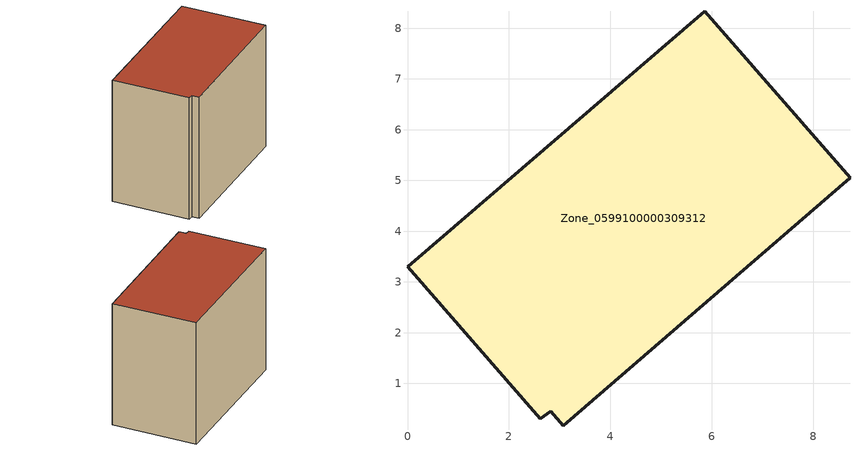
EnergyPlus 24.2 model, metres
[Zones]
Zone_0599100000309312
 floor ground (C_G): 2.83,0.45 2.62,0.3 0,3.3 5.86,8.33 8.72,5.05 3.07,0.17 z0
 wall outside (C_F): 8.72,5.05 5.86,8.33 0,3.3 2.62,0.3 2.83,0.45 3.07,0.17 8.72,5.05 z0:6.61
 roof outside (C_R): 2.62,0.3 2.83,0.45 3.07,0.17 8.72,5.05 5.86,8.33 0,3.3 z6.61
[BUILDING]
Pand.0599100000309312: North Axis=0; Terrain=City; Loads Convergence Tolerance Value=0.04; Temperature Convergence Tolerance Value=0.4; Solar Distribution=FullExterior; Maximum Number of Warmup Days=25; Minimum Number of Warmup Days=1
[Site:Location]
Rotterdam.The.Hague.AP_ZH_NLD Design_Conditions: Latitude=51.96; Longitude=4.45; Time Zone=1; Elevation=-4.5
[SITE:GROUNDTEMPERATURE:BUILDINGSURFACE]
18, 18, 18, 18, 18, 18, 18, 18, 18, 18, 18, 18
[MATERIAL] Thermal Absorptance=0.9; Solar Absorptance=0.7; Visible Absorptance=0.7
Name | Roughness | Thickness | Conductivity | Density | Specific Heat
G.TI.1946 | MediumSmooth | 0.15 | 1 | 540 | 1210
F.TI.1946 | Rough | 0.3 | 0.857143 | 1920 | 840
R.TI.1946 | MediumRough | 0.2 | 0.1 | 1500 | 1000
[CONSTRUCTION]
C_G: G.TI.1946
C_F: F.TI.1946
C_R: R.TI.1946
[ZONE]
Zone_0599100000309312: Type=1; Multiplier=1; Ceiling Height=Autocalculate; Volume=Autocalculate; Floor Area=autocalculate; Part of Total Floor Area=Yes
[ZONEINFILTRATION:DESIGNFLOWRATE]
Infil_Zone_0599100000309312: Zone or ZoneList or Space or SpaceList=Zone_0599100000309312; Schedule=AlwaysOn; Design Flow Rate Calculation Method=Flow/Area; Flow Rate per Floor Area=0.003; Constant Term Coefficient=1; Temperature Term Coefficient=0; Velocity Term Coefficient=0; Velocity Squared Term Coefficient=0
[HVACTEMPLATE:ZONE:IDEALLOADSAIRSYSTEM]
Zone_0599100000309312: Maximum Heating Supply Air Temperature=50; Minimum Cooling Supply Air Temperature=13; Maximum Heating Supply Air Humidity Ratio=0.0156; Minimum Cooling Supply Air Humidity Ratio=0.0077; Heating Limit=NoLimit; Cooling Limit=NoLimit; Dehumidification Control Type=ConstantSensibleHeatRatio; Cooling Sensible Heat Ratio=0.7; Dehumidification Setpoint=60; Humidification Control Type=None; Humidification Setpoint=30; Outdoor Air Method=None; Outdoor Air Flow Rate per Person=0.00944; Outdoor Air Flow Rate per Zone Floor Area=0; Outdoor Air Flow Rate per Zone=0; Demand Controlled Ventilation Type=None; Outdoor Air Economizer Type=NoEconomizer; Heat Recovery Type=None; Sensible Heat Recovery Effectiveness=0.7; Latent Heat Recovery Effectiveness=0.65
[ZONECONTROL:THERMOSTAT]
ThermostatControl_Zone_0599100000309312: Zone or ZoneList=Zone_0599100000309312; Control Type Schedule=DualSetpointControlType; Control 1=Thermostat_Zone_0599100000309312; Temperature Difference Between Cutout And Setpoint=0
[THERMOSTATSETPOINT:DUALSETPOINT]
Thermostat_Zone_0599100000309312: Heating Setpoint Temperature Schedule=HeatingSetpoint_Zone_0599100000309312; Cooling Setpoint Temperature Schedule=CoolingSetpoint_Zone_0599100000309312
[SCHEDULE:COMPACT]
HeatingSetpoint_Zone_0599100000309312: Through: 12/31, For: AllDays, Until: 24:00, 21
CoolingSetpoint_Zone_0599100000309312: Through: 12/31, For: AllDays, Until: 24:00, 24
DualSetpointControlType: Through: 12/31, For: AllDays, Until: 24:00, 4
AlwaysOn: Through: 12/31, For: AllDays, Until: 24:00, 1
